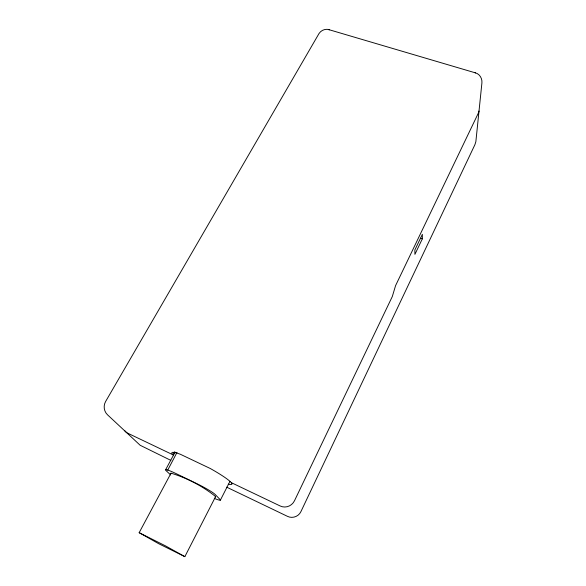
<?xml version="1.0" encoding="UTF-8"?>
<svg xmlns="http://www.w3.org/2000/svg" width="586" height="586" viewBox="0 0 586 586"><rect width="100%" height="100%" fill="white"/><g stroke="black" fill="none" stroke-linecap="round" stroke-linejoin="round"><path stroke-width="0.88" d="M422.33 238.839L422.374 234.319L414.873 249.973L414.903 254.383L422.33 238.839L420.623 238.231M170.863 473.818L171.024 473.18C186.985 477.956 202.639 486.131 215.619 496.576L184.854 556.649L158.689 543.705L139.16 532.681L171.024 473.18M220.387 500.136L229.917 481.428M124.774 430.725A10.365 9.215 -44 0 0 127.873 433.274L173.053 454.846L174.738 451.725M165.618 469.752L175.053 452.238M177.031 452.37L167.706 470.162M215.15 497.045L215.619 496.576M329.427 29.805C325.626 28.348 321.194 30.186 319.026 33.512L105.641 401.461C103.158 405.71 103.883 411.365 107.472 414.763L140.164 445.272L170.819 460.362M475.136 72.774C479.626 73.792 482.388 78.487 481.912 82.919L475.854 141.695L474.894 144.713L300.904 511.644C298.626 516.61 292.246 518.844 287.389 516.303L226.643 487.149M328.651 29.578L475.583 72.906M139.16 532.681L165.413 545.83L184.854 556.649M231.28 482.637L280.262 506.018A10.848 10.482 -57 0 0 294.509 500.722L392.32 296.494L395.565 285.653L478.44 112.93A9.259 7.471 -1.4 0 0 479.011 111.025M170.694 474.953L166.19 470.763A16.921 1.641 27.8 0 1 167.332 469.95L168.387 470.287A16.921 1.641 27.8 0 1 176.371 473.744L196.684 483.575A17.053 1.67 27.6 0 1 206.55 488.768L208.338 489.808A17.053 1.67 27.6 0 1 215.252 494.555L220.006 499.477A16.657 1.59 27.6 0 1 219.757 500.276L217.069 499.477A16.657 1.59 27.6 0 1 214.3 498.364M228.254 484.175A33.885 3.941 27.7 0 0 210.242 468.485L180.312 454.245A33.885 3.941 27.7 0 0 173.053 454.846"/></g></svg>
